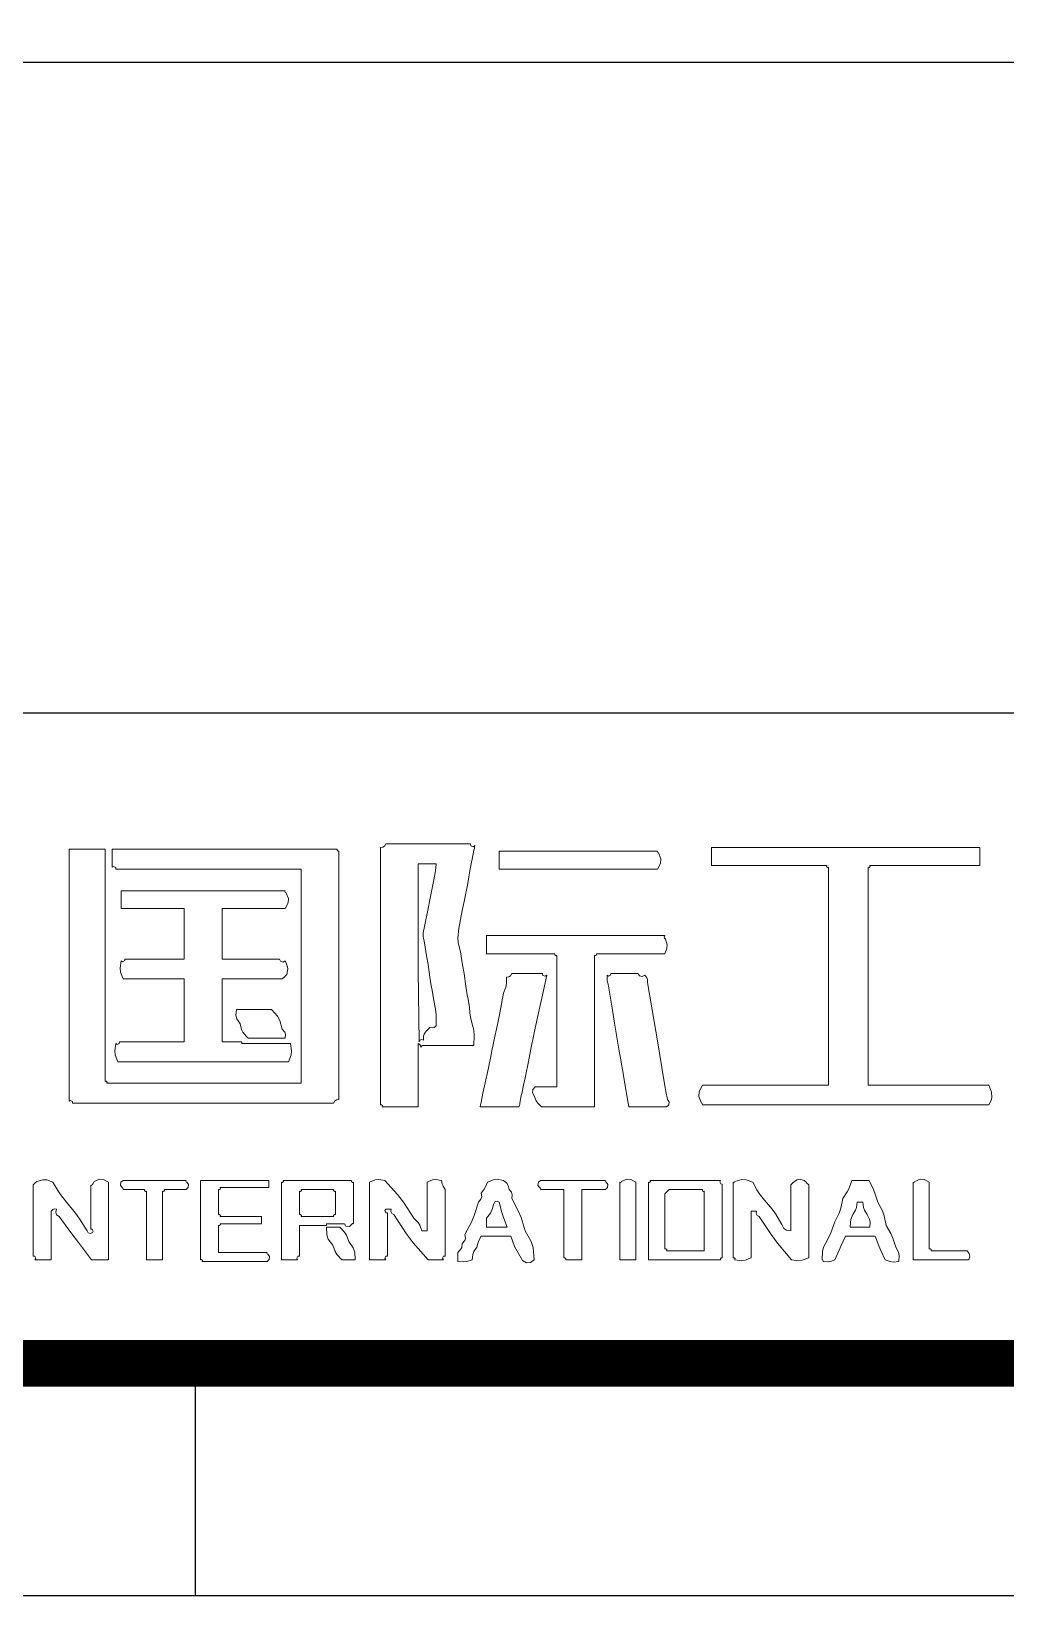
# Model space of a CAD drawing. Header units: millimetres. Extents: x -705761 to 1364679, y -410401 to 446404.
# Drawn here: x 147049 to 149146, y -115183 to -111816 of the extents above; entities that cross this region are included whole.
import ezdxf
from ezdxf.enums import TextEntityAlignment as Align

# ---------------------------------------------------------------- set-up
doc = ezdxf.new("R2010")
doc.units = ezdxf.units.MM
doc.layers.add('TK', color=7, linetype='Continuous')
doc.layers.add('模板-签名-公用', color=3, linetype='Continuous')
doc.layers.add('图框', color=7, linetype='Continuous', lineweight=13)
doc.styles.get("Standard").update_dxf_attribs({"font": 'arial.ttf'})
doc.styles.add('Style-仿宋_GB2312', font='')
doc.styles.add('宋体', font='', dxfattribs={"width": 0.7, "height": 2.5})
doc.styles.add('宋体_1', font='', dxfattribs={"width": 0.7, "height": 2.386364})
doc.styles.get('Style-仿宋_GB2312').set_extended_font_data('仿宋_GB2312')
doc.styles.get('宋体').set_extended_font_data('SimSun')
doc.styles.get('宋体_1').set_extended_font_data('SimSun')

# ---------------------------------------------------------------- blocks, each defined once
blk = doc.blocks.new('BSIET_通用图框_A3_1')
at = {"layer": '图框', "color": 7, "linetype": 'Continuous', "lineweight": 25}
blk.add_line((-104.8, 0), (-104.8, 5), dxfattribs=at)
at = {"layer": '图框', "lineweight": 25}
blk.add_lwpolyline([(-420, 297), (0, 297), (0, 0), (-420, 0)], close=True, dxfattribs=at)
at = {"layer": '图框', "lineweight": 100}
blk.add_lwpolyline([(-395, 292), (-5, 292), (-5, 5), (-395, 5)], close=True, dxfattribs=at)
at = {"layer": 'TK', "style": '宋体_1', "width": 0.7, "flags": 3}
for tag, p in [('LZCO_NGZBS-W50-H30-D10_T7', (-43.865, 279.748)), ('LZCO_NJN-W50-H30-D10_T7', (-42.728, 248.654))]:
    blk.add_attdef(tag, text='', height=3, dxfattribs=at).set_placement(p, align=Align.MIDDLE_CENTER)
at = {"layer": 'TK', "style": '宋体', "width": 0.7, "flags": 3}
for tag, p in [('LZHQ_N会签6_T6_H6', (-407.253, 57.082)), ('LZHQ_N会签5_T6_H6', (-407.253, 49.082)), ('LZHQ_N会签4_T6_H6', (-407.253, 41.082)), ('LZHQ_N会签3_T6_H6', (-407.253, 33.082)), ('LZHQ_N会签2_T6_H6', (-407.253, 25.082)), ('LZHQ_N会签1_T6_H6', (-407.253, 17.082))]:
    blk.add_attdef(tag, text='', height=2.5, dxfattribs=at).set_placement(p, align=Align.MIDDLE)
at = {"layer": '模板-签名-公用', "style": '宋体', "width": 0.7}
blk.add_attdef('LZTQINS', text='', height=2, dxfattribs=at).set_placement((-5, 5), align=Align.MIDDLE)
at = {"layer": '模板-签名-公用', "style": '宋体', "width": 0.7, "flags": 3}
blk.add_attdef('LZFRAME', (-40.909, 2.064), '', height=3, dxfattribs=at)
blk = doc.blocks.new('BSIET_通用图纸_A3(2024)_1')
at = {"color": 7, "linetype": 'Continuous', "lineweight": 0}
for p, q in [((-95.762, 11.11), (-95.817, 11.102)), ((-95.73, 11.132), (-95.762, 11.11)), ((-95.701, 11.179), (-95.73, 11.132)), ((-94.973, 11.179), (-95.701, 11.179)), ((-94.608, 11.179), (-94.973, 11.179)), ((-93.88, 11.179), (-94.608, 11.179)), ((-93.87, 11.139), (-93.88, 11.179)), ((-93.819, 11.118), (-93.87, 11.139)), ((-93.783, 11.141), (-93.819, 11.118)), ((-93.791, 11.102), (-93.783, 11.141)), ((-102.208, 11.063), (-102.518, 11.063)), ((-102.518, 11.063), (-102.518, 8.894)), ((-102.053, 11.063), (-102.208, 11.063)), ((-101.743, 11.063), (-102.053, 11.063)), ((-101.743, 9.064), (-101.743, 11.063)), ((-99.652, 11.063), (-101.589, 11.063)), ((-101.589, 11.063), (-101.589, 10.908)), ((-101.589, 10.908), (-101.589, 10.831)), ((-101.589, 10.831), (-101.589, 10.676)), ((-98.683, 11.063), (-99.652, 11.063)), ((-96.747, 11.063), (-98.683, 11.063)), ((-96.75, 11.041), (-96.747, 11.063)), ((-96.729, 11.021), (-96.75, 11.041)), ((-96.708, 11.025), (-96.729, 11.021)), ((-96.708, 8.886), (-96.708, 11.025)), ((-95.817, 11.102), (-95.817, 8.886)), ((-93.861, 10.753), (-93.841, 10.85)), ((-93.841, 10.85), (-93.803, 11.044)), ((-93.803, 11.044), (-93.795, 11.083)), ((-93.795, 11.083), (-93.791, 11.102)), ((-91.897, 11.025), (-93.261, 11.025)), ((-93.261, 11.025), (-93.261, 10.869)), ((-93.261, 10.869), (-93.261, 10.792)), ((-93.261, 10.792), (-93.261, 10.637)), ((-91.215, 11.025), (-91.897, 11.025)), ((-89.852, 11.025), (-91.215, 11.025)), ((-89.854, 11.007), (-89.852, 11.025)), ((-89.848, 10.994), (-89.854, 11.007)), ((-89.833, 10.986), (-89.848, 10.994)), ((-89.78, 10.856), (-89.833, 10.986)), ((-89.785, 10.76), (-89.78, 10.856)), ((-86.381, 11.102), (-88.69, 11.102)), ((-88.69, 11.102), (-88.69, 10.947)), ((-88.69, 10.947), (-88.69, 10.869)), ((-88.69, 10.869), (-88.69, 10.714)), ((-85.227, 11.102), (-86.381, 11.102)), ((-82.918, 11.102), (-85.227, 11.102)), ((-82.918, 10.947), (-82.918, 11.102)), ((-82.918, 10.869), (-82.918, 10.947)), ((-82.918, 10.714), (-82.918, 10.869)), ((-101.589, 10.676), (-101.559, 10.693)), ((-101.559, 10.693), (-101.514, 10.671)), ((-101.514, 10.671), (-101.511, 10.637)), ((-101.511, 10.637), (-99.915, 10.637)), ((-99.915, 10.637), (-99.117, 10.637)), ((-99.117, 10.637), (-97.521, 10.637)), ((-97.521, 10.637), (-97.521, 8.793)), ((-94.849, 10.753), (-95.004, 10.753)), ((-95.004, 10.753), (-95.004, 9.219)), ((-94.771, 10.753), (-94.849, 10.753)), ((-94.616, 10.753), (-94.771, 10.753)), ((-94.674, 10.366), (-94.644, 10.52)), ((-94.644, 10.52), (-94.632, 10.597)), ((-94.632, 10.597), (-94.616, 10.753)), ((-93.923, 10.42), (-93.915, 10.467)), ((-93.915, 10.467), (-93.9, 10.559)), ((-93.9, 10.559), (-93.861, 10.753)), ((-93.261, 10.637), (-91.897, 10.637)), ((-91.897, 10.637), (-91.215, 10.637)), ((-91.215, 10.637), (-89.852, 10.637)), ((-89.852, 10.637), (-89.785, 10.76)), ((-88.69, 10.714), (-87.698, 10.714)), ((-87.698, 10.714), (-87.202, 10.714)), ((-87.202, 10.714), (-86.211, 10.714)), ((-86.211, 10.714), (-86.214, 10.693)), ((-86.214, 10.693), (-86.194, 10.672)), ((-86.194, 10.672), (-86.172, 10.676)), ((-86.172, 10.676), (-86.172, 8.801)), ((-85.32, 8.801), (-85.32, 10.676)), ((-85.32, 10.676), (-85.298, 10.672)), ((-85.298, 10.672), (-85.277, 10.693)), ((-85.277, 10.693), (-85.281, 10.714)), ((-85.281, 10.714), (-84.336, 10.714)), ((-84.336, 10.714), (-83.863, 10.714)), ((-83.863, 10.714), (-82.918, 10.714)), ((-99.985, 10.172), (-101.395, 10.172)), ((-101.395, 10.172), (-101.395, 10.017)), ((-99.28, 10.172), (-99.985, 10.172)), ((-97.87, 10.172), (-99.28, 10.172)), ((-97.872, 10.155), (-97.87, 10.172)), ((-97.865, 10.142), (-97.872, 10.155)), ((-97.85, 10.134), (-97.865, 10.142)), ((-97.798, 10.004), (-97.85, 10.134)), ((-94.752, 9.978), (-94.674, 10.366)), ((-94.016, 9.94), (-93.938, 10.327)), ((-93.938, 10.327), (-93.923, 10.42)), ((-101.395, 10.017), (-101.395, 9.94)), ((-101.395, 9.94), (-101.395, 9.785)), ((-101.395, 9.785), (-100.853, 9.785)), ((-100.853, 9.785), (-100.581, 9.785)), ((-100.581, 9.785), (-100.039, 9.785)), ((-100.039, 9.785), (-100.039, 9.351)), ((-99.226, 9.351), (-99.226, 9.785)), ((-99.226, 9.785), (-98.683, 9.785)), ((-98.683, 9.785), (-98.412, 9.785)), ((-98.412, 9.785), (-97.87, 9.785)), ((-97.87, 9.785), (-97.804, 9.908)), ((-97.804, 9.908), (-97.798, 10.004)), ((-94.868, 9.398), (-94.791, 9.785)), ((-94.791, 9.785), (-94.752, 9.978)), ((-94.055, 9.746), (-94.016, 9.94)), ((-94.132, 9.359), (-94.055, 9.746)), ((-100.039, 9.351), (-100.039, 9.134)), ((-100.039, 9.134), (-100.039, 8.7)), ((-99.226, 9.134), (-99.226, 9.351)), ((-99.226, 8.7), (-99.226, 9.134)), ((-95.004, 9.219), (-95.004, 8.452)), ((-94.899, 9.262), (-94.868, 9.398)), ((-94.899, 9.185), (-94.899, 9.262)), ((-94.868, 9.049), (-94.899, 9.185)), ((-94.15, 9.157), (-94.132, 9.359)), ((-94.141, 9.051), (-94.15, 9.157)), ((-91.998, 9.204), (-93.532, 9.204)), ((-93.532, 9.204), (-93.532, 9.049)), ((-91.231, 9.204), (-91.998, 9.204)), ((-89.697, 9.204), (-91.231, 9.204)), ((-89.709, 9.174), (-89.697, 9.204)), ((-89.702, 9.147), (-89.709, 9.174)), ((-89.677, 9.126), (-89.702, 9.147)), ((-89.646, 9.006), (-89.677, 9.126)), ((-102.518, 8.894), (-102.518, 7.81)), ((-101.743, 8.065), (-101.743, 9.064)), ((-97.521, 8.793), (-97.521, 7.871)), ((-96.708, 7.817), (-96.708, 8.886)), ((-95.817, 8.886), (-95.817, 7.778)), ((-94.837, 8.863), (-94.868, 9.049)), ((-94.822, 8.77), (-94.837, 8.863)), ((-94.791, 8.584), (-94.822, 8.77)), ((-94.093, 8.855), (-94.141, 9.051)), ((-94.062, 8.669), (-94.093, 8.855)), ((-93.532, 9.049), (-93.532, 8.971)), ((-93.532, 8.971), (-93.532, 8.816)), ((-93.532, 8.816), (-92.943, 8.816)), ((-92.943, 8.816), (-92.649, 8.816)), ((-92.649, 8.816), (-92.06, 8.816)), ((-92.06, 8.816), (-92.063, 8.795)), ((-92.063, 8.795), (-92.043, 8.774)), ((-92.043, 8.774), (-92.021, 8.778)), ((-92.021, 8.778), (-92.021, 7.647)), ((-91.207, 7.476), (-91.207, 8.778)), ((-91.207, 8.778), (-91.186, 8.774)), ((-91.186, 8.774), (-91.165, 8.795)), ((-91.165, 8.795), (-91.169, 8.816)), ((-91.169, 8.816), (-90.58, 8.816)), ((-90.58, 8.816), (-90.286, 8.816)), ((-90.286, 8.816), (-89.697, 8.816)), ((-89.697, 8.816), (-89.651, 8.932)), ((-89.651, 8.932), (-89.646, 9.006)), ((-86.172, 8.801), (-86.172, 7.864)), ((-85.32, 7.864), (-85.32, 8.801)), ((-101.395, 8.662), (-101.417, 8.508)), ((-101.417, 8.508), (-101.408, 8.421)), ((-101.408, 8.421), (-101.356, 8.274)), ((-101.365, 8.644), (-101.395, 8.662)), ((-101.321, 8.666), (-101.365, 8.644)), ((-101.317, 8.7), (-101.321, 8.666)), ((-100.806, 8.7), (-101.317, 8.7)), ((-100.55, 8.7), (-100.806, 8.7)), ((-100.039, 8.7), (-100.55, 8.7)), ((-98.73, 8.7), (-99.226, 8.7)), ((-98.482, 8.7), (-98.73, 8.7)), ((-97.986, 8.7), (-98.482, 8.7)), ((-97.969, 8.654), (-97.986, 8.7)), ((-97.911, 8.635), (-97.969, 8.654)), ((-97.87, 8.662), (-97.911, 8.635)), ((-97.821, 8.555), (-97.87, 8.662)), ((-97.831, 8.371), (-97.812, 8.487)), ((-97.812, 8.487), (-97.821, 8.555)), ((-95.004, 8.452), (-94.984, 6.919)), ((-94.775, 8.476), (-94.791, 8.584)), ((-94.767, 8.422), (-94.775, 8.476)), ((-94.752, 8.313), (-94.767, 8.422)), ((-94.047, 8.576), (-94.062, 8.669)), ((-94.016, 8.39), (-94.047, 8.576)), ((-101.356, 8.274), (-100.829, 8.274)), ((-100.829, 8.274), (-100.566, 8.274)), ((-100.566, 8.274), (-100.039, 8.274)), ((-100.039, 8.274), (-100.039, 7.732)), ((-99.226, 7.732), (-99.226, 8.274)), ((-99.226, 8.274), (-98.707, 8.274)), ((-98.707, 8.274), (-98.447, 8.274)), ((-98.447, 8.274), (-97.928, 8.274)), ((-97.928, 8.274), (-97.889, 8.313)), ((-97.889, 8.313), (-97.87, 8.332)), ((-97.87, 8.332), (-97.831, 8.371)), ((-94.721, 8.127), (-94.752, 8.313)), ((-94.705, 8.034), (-94.721, 8.127)), ((-94, 8.282), (-94.016, 8.39)), ((-93.992, 8.228), (-94, 8.282)), ((-93.977, 8.119), (-93.992, 8.228)), ((-93.946, 7.934), (-93.977, 8.119)), ((-93.118, 8.098), (-93.164, 7.964)), ((-93.106, 8.171), (-93.118, 8.098)), ((-93.05, 8.321), (-93.106, 8.313)), ((-93.106, 8.313), (-93.106, 8.171)), ((-93.018, 8.343), (-93.05, 8.321)), ((-92.989, 8.39), (-93.018, 8.343)), ((-92.726, 8.39), (-92.989, 8.39)), ((-92.594, 8.39), (-92.726, 8.39)), ((-92.331, 8.39), (-92.594, 8.39)), ((-92.344, 7.856), (-92.234, 8.352)), ((-92.321, 8.35), (-92.331, 8.39)), ((-92.269, 8.329), (-92.321, 8.35)), ((-92.234, 8.352), (-92.269, 8.329)), ((-90.936, 8.352), (-90.938, 8.274)), ((-90.938, 8.274), (-90.934, 8.234)), ((-90.906, 8.334), (-90.936, 8.352)), ((-90.934, 8.234), (-90.917, 8.158)), ((-90.917, 8.158), (-90.824, 7.6)), ((-90.863, 8.356), (-90.906, 8.334)), ((-90.859, 8.39), (-90.863, 8.356)), ((-90.627, 8.39), (-90.859, 8.39)), ((-90.51, 8.39), (-90.627, 8.39)), ((-90.278, 8.39), (-90.51, 8.39)), ((-90.237, 8.341), (-90.278, 8.39)), ((-90.182, 8.327), (-90.237, 8.341)), ((-90.123, 8.352), (-90.182, 8.327)), ((-90.083, 8.299), (-90.123, 8.352)), ((-90.069, 8.263), (-90.083, 8.299)), ((-90.065, 8.197), (-90.069, 8.263)), ((-89.925, 7.36), (-90.065, 8.197)), ((-102.518, 7.81), (-102.518, 5.64)), ((-101.743, 6.067), (-101.743, 8.065)), ((-97.521, 7.871), (-97.521, 6.028)), ((-96.708, 5.679), (-96.708, 7.817)), ((-95.817, 7.778), (-95.817, 5.563)), ((-94.674, 7.848), (-94.705, 8.034)), ((-94.63, 7.619), (-94.674, 7.848)), ((-93.931, 7.84), (-93.946, 7.934)), ((-93.9, 7.655), (-93.931, 7.84)), ((-93.164, 7.964), (-93.225, 7.655)), ((-92.398, 7.608), (-92.344, 7.856)), ((-86.172, 7.864), (-86.172, 5.989)), ((-85.32, 5.989), (-85.32, 7.864)), ((-100.039, 7.732), (-100.039, 7.461)), ((-100.039, 7.461), (-100.039, 6.919)), ((-99.226, 7.461), (-99.226, 7.732)), ((-99.226, 6.919), (-99.226, 7.461)), ((-98.916, 7.616), (-98.925, 7.489)), ((-98.925, 7.489), (-98.906, 7.414)), ((-98.614, 7.616), (-98.916, 7.616)), ((-98.906, 7.414), (-98.838, 7.306)), ((-98.462, 7.616), (-98.614, 7.616)), ((-98.16, 7.616), (-98.462, 7.616)), ((-98.032, 7.47), (-98.16, 7.616)), ((-97.98, 7.376), (-98.032, 7.47)), ((-94.618, 7.501), (-94.63, 7.619)), ((-94.616, 7.267), (-94.618, 7.501)), ((-93.894, 7.545), (-93.9, 7.655)), ((-93.886, 7.49), (-93.894, 7.545)), ((-93.861, 7.383), (-93.886, 7.49)), ((-93.256, 7.499), (-93.319, 7.19)), ((-93.225, 7.655), (-93.256, 7.499)), ((-92.505, 7.112), (-92.398, 7.608)), ((-92.021, 7.647), (-92.021, 7.081)), ((-91.207, 6.825), (-91.207, 7.476)), ((-90.824, 7.6), (-90.777, 7.322)), ((-98.838, 7.306), (-98.81, 7.188)), ((-98.81, 7.188), (-98.78, 7.129)), ((-98.78, 7.129), (-98.702, 7.035)), ((-97.928, 7.19), (-97.98, 7.376)), ((-97.875, 7.129), (-97.928, 7.19)), ((-97.859, 7.076), (-97.875, 7.129)), ((-97.87, 6.996), (-97.859, 7.076)), ((-94.89, 7.038), (-94.876, 7.085)), ((-94.876, 7.085), (-94.829, 7.151)), ((-94.829, 7.151), (-94.798, 7.182)), ((-94.798, 7.182), (-94.783, 7.198)), ((-94.783, 7.198), (-94.752, 7.228)), ((-94.752, 7.228), (-94.696, 7.219)), ((-94.696, 7.219), (-94.659, 7.23)), ((-94.659, 7.23), (-94.616, 7.267)), ((-93.809, 7.172), (-93.861, 7.383)), ((-93.797, 7.059), (-93.809, 7.172)), ((-93.342, 7.097), (-93.357, 7.035)), ((-93.334, 7.128), (-93.342, 7.097)), ((-93.319, 7.19), (-93.334, 7.128)), ((-92.583, 6.725), (-92.505, 7.112)), ((-92.021, 7.081), (-92.021, 5.95)), ((-90.777, 7.322), (-90.685, 6.764)), ((-89.856, 6.942), (-89.925, 7.36)), ((-101.511, 6.88), (-101.533, 6.726)), ((-101.481, 6.862), (-101.511, 6.88)), ((-101.437, 6.884), (-101.481, 6.862)), ((-101.434, 6.919), (-101.437, 6.884)), ((-100.876, 6.919), (-101.434, 6.919)), ((-100.597, 6.919), (-100.876, 6.919)), ((-100.039, 6.919), (-100.597, 6.919)), ((-99.055, 6.919), (-99.226, 6.919)), ((-98.97, 6.919), (-99.055, 6.919)), ((-98.799, 6.919), (-98.97, 6.919)), ((-98.799, 6.903), (-98.799, 6.919)), ((-98.799, 6.895), (-98.799, 6.903)), ((-98.799, 6.88), (-98.799, 6.895)), ((-98.381, 6.88), (-98.799, 6.88)), ((-98.702, 7.035), (-98.687, 7.019)), ((-98.687, 7.019), (-98.68, 7.011)), ((-98.68, 7.011), (-98.664, 6.996)), ((-98.664, 6.996), (-98.346, 6.996)), ((-98.172, 6.88), (-98.381, 6.88)), ((-98.346, 6.996), (-98.187, 6.996)), ((-98.187, 6.996), (-97.87, 6.996)), ((-97.754, 6.88), (-98.172, 6.88)), ((-97.731, 6.726), (-97.754, 6.88)), ((-95.004, 6.337), (-95.004, 6.88)), ((-95.004, 6.88), (-94.969, 6.862)), ((-94.984, 6.919), (-94.967, 6.956)), ((-94.969, 6.862), (-94.952, 6.84)), ((-94.967, 6.956), (-94.926, 6.973)), ((-94.952, 6.84), (-94.946, 6.802)), ((-94.946, 6.802), (-94.93, 6.811)), ((-94.93, 6.811), (-94.924, 6.824)), ((-94.926, 6.973), (-94.887, 6.957)), ((-94.924, 6.824), (-94.926, 6.841)), ((-94.926, 6.841), (-94.477, 6.841)), ((-94.887, 6.957), (-94.89, 7.038)), ((-94.477, 6.841), (-94.252, 6.841)), ((-94.252, 6.841), (-93.803, 6.841)), ((-93.803, 6.841), (-93.797, 7.059)), ((-93.357, 7.035), (-93.419, 6.725)), ((-91.207, 5.524), (-91.207, 6.825)), ((-90.685, 6.764), (-90.669, 6.686)), ((-89.716, 6.105), (-89.856, 6.942)), ((-101.533, 6.726), (-101.525, 6.639)), ((-101.525, 6.639), (-101.472, 6.492)), ((-101.472, 6.492), (-100, 6.492)), ((-100, 6.492), (-99.264, 6.492)), ((-99.264, 6.492), (-97.792, 6.492)), ((-97.792, 6.492), (-97.74, 6.639)), ((-97.74, 6.639), (-97.731, 6.726)), ((-93.45, 6.57), (-93.512, 6.26)), ((-93.419, 6.725), (-93.45, 6.57)), ((-92.699, 6.144), (-92.621, 6.531)), ((-92.621, 6.531), (-92.583, 6.725)), ((-90.669, 6.686), (-90.661, 6.647)), ((-90.661, 6.647), (-90.646, 6.57)), ((-90.646, 6.57), (-90.584, 6.198)), ((-101.722, 6.07), (-101.743, 6.067)), ((-101.701, 6.049), (-101.722, 6.07)), ((-95.004, 6.067), (-95.004, 6.337)), ((-95.004, 5.524), (-95.004, 6.067)), ((-93.551, 6.105), (-93.59, 5.911)), ((-93.535, 6.167), (-93.551, 6.105)), ((-93.528, 6.198), (-93.535, 6.167)), ((-93.512, 6.26), (-93.528, 6.198)), ((-92.722, 6.051), (-92.714, 6.082)), ((-92.714, 6.082), (-92.699, 6.144)), ((-90.584, 6.198), (-90.553, 6.012)), ((-89.686, 5.934), (-89.716, 6.105)), ((-101.705, 6.028), (-101.701, 6.049)), ((-100.031, 6.028), (-101.705, 6.028)), ((-99.195, 6.028), (-100.031, 6.028)), ((-97.521, 6.028), (-99.195, 6.028)), ((-93.609, 5.814), (-93.648, 5.621)), ((-93.59, 5.911), (-93.609, 5.814)), ((-92.815, 5.601), (-92.784, 5.756)), ((-92.784, 5.756), (-92.768, 5.834)), ((-92.768, 5.834), (-92.737, 5.989)), ((-92.737, 5.989), (-92.722, 6.051)), ((-92.536, 5.891), (-92.543, 5.825)), ((-92.543, 5.825), (-92.505, 5.756)), ((-92.486, 5.95), (-92.536, 5.891)), ((-92.505, 5.756), (-92.466, 5.652)), ((-92.3, 5.95), (-92.486, 5.95)), ((-92.207, 5.95), (-92.3, 5.95)), ((-92.021, 5.95), (-92.207, 5.95)), ((-90.553, 6.012), (-90.491, 5.64)), ((-89.671, 5.849), (-89.686, 5.934)), ((-89.639, 5.679), (-89.671, 5.849)), ((-88.955, 5.851), (-88.96, 5.746)), ((-88.96, 5.746), (-88.903, 5.601)), ((-88.883, 5.989), (-88.955, 5.851)), ((-87.799, 5.989), (-88.883, 5.989)), ((-87.257, 5.989), (-87.799, 5.989)), ((-86.172, 5.989), (-87.257, 5.989)), ((-84.282, 5.989), (-85.32, 5.989)), ((-83.763, 5.989), (-84.282, 5.989)), ((-82.724, 5.989), (-83.763, 5.989)), ((-82.699, 5.928), (-82.724, 5.989)), ((-82.687, 5.897), (-82.699, 5.928)), ((-82.666, 5.834), (-82.687, 5.897)), ((-82.669, 5.659), (-82.654, 5.723)), ((-82.654, 5.723), (-82.666, 5.834)), ((-102.518, 5.64), (-102.488, 5.658)), ((-102.488, 5.658), (-102.444, 5.636)), ((-102.444, 5.636), (-102.441, 5.601)), ((-102.441, 5.601), (-100.194, 5.601)), ((-100.194, 5.601), (-99.071, 5.601)), ((-99.071, 5.601), (-96.824, 5.601)), ((-96.824, 5.601), (-96.795, 5.649)), ((-96.795, 5.649), (-96.763, 5.67)), ((-96.763, 5.67), (-96.708, 5.679)), ((-95.817, 5.563), (-95.795, 5.567)), ((-95.795, 5.567), (-95.774, 5.546)), ((-95.774, 5.546), (-95.778, 5.524)), ((-95.778, 5.524), (-95.468, 5.524)), ((-95.468, 5.524), (-95.313, 5.524)), ((-95.313, 5.524), (-95.004, 5.524)), ((-93.659, 5.563), (-93.667, 5.524)), ((-93.667, 5.524), (-93.334, 5.524)), ((-93.656, 5.582), (-93.659, 5.563)), ((-93.648, 5.621), (-93.656, 5.582)), ((-93.334, 5.524), (-93.167, 5.524)), ((-93.167, 5.524), (-92.834, 5.524)), ((-92.834, 5.524), (-92.821, 5.553)), ((-92.821, 5.553), (-92.817, 5.57)), ((-92.817, 5.57), (-92.815, 5.601)), ((-92.466, 5.652), (-92.431, 5.601)), ((-92.431, 5.601), (-92.35, 5.524)), ((-92.35, 5.524), (-91.893, 5.524)), ((-91.893, 5.524), (-91.665, 5.524)), ((-91.665, 5.524), (-91.207, 5.524)), ((-90.491, 5.64), (-90.483, 5.594)), ((-90.483, 5.594), (-90.479, 5.571)), ((-90.479, 5.571), (-90.471, 5.524)), ((-90.471, 5.524), (-90.146, 5.524)), ((-90.146, 5.524), (-89.983, 5.524)), ((-89.983, 5.524), (-89.658, 5.524)), ((-89.658, 5.524), (-89.61, 5.564)), ((-89.602, 5.628), (-89.639, 5.679)), ((-89.61, 5.564), (-89.602, 5.628)), ((-88.903, 5.601), (-88.888, 5.593)), ((-88.888, 5.593), (-88.881, 5.58)), ((-88.881, 5.58), (-88.883, 5.563)), ((-88.883, 5.563), (-86.42, 5.563)), ((-86.42, 5.563), (-85.188, 5.563)), ((-85.188, 5.563), (-82.724, 5.563)), ((-82.724, 5.563), (-82.669, 5.659)), ((-103.262, 3.87), (-103.293, 3.839)), ((-103.293, 3.839), (-103.293, 3.227)), ((-103.246, 3.886), (-103.262, 3.87)), ((-103.215, 3.916), (-103.246, 3.886)), ((-103.08, 3.952), (-103.215, 3.916)), ((-102.997, 3.947), (-103.08, 3.952)), ((-102.866, 3.897), (-102.997, 3.947)), ((-102.758, 3.722), (-102.866, 3.897)), ((-102.7, 3.636), (-102.758, 3.722)), ((-102.014, 3.85), (-102.053, 3.82)), ((-102.053, 3.82), (-102.053, 3.448)), ((-101.997, 3.872), (-102.014, 3.85)), ((-101.976, 3.916), (-101.997, 3.872)), ((-101.861, 3.964), (-101.976, 3.916)), ((-101.774, 3.958), (-101.861, 3.964)), ((-101.666, 3.897), (-101.774, 3.958)), ((-101.666, 3.231), (-101.666, 3.897)), ((-101.404, 3.896), (-101.412, 3.832)), ((-101.412, 3.832), (-101.375, 3.781)), ((-101.356, 3.936), (-101.404, 3.896)), ((-101.375, 3.781), (-101.36, 3.773)), ((-101.36, 3.773), (-101.353, 3.759)), ((-100.814, 3.936), (-101.356, 3.936)), ((-101.353, 3.759), (-101.356, 3.742)), ((-101.356, 3.742), (-101.17, 3.742)), ((-101.17, 3.742), (-101.077, 3.742)), ((-101.077, 3.742), (-100.891, 3.742)), ((-100.891, 3.742), (-100.895, 3.721)), ((-100.895, 3.721), (-100.874, 3.7)), ((-100.874, 3.7), (-100.853, 3.704)), ((-100.853, 3.704), (-100.853, 3.115)), ((-100.543, 3.936), (-100.814, 3.936)), ((-100, 3.936), (-100.543, 3.936)), ((-100.504, 3.115), (-100.504, 3.704)), ((-100.504, 3.704), (-100.482, 3.7)), ((-100.482, 3.7), (-100.462, 3.721)), ((-100.462, 3.721), (-100.465, 3.742)), ((-100.465, 3.742), (-100.279, 3.742)), ((-100.279, 3.742), (-100.186, 3.742)), ((-100.186, 3.742), (-100, 3.742)), ((-100.003, 3.919), (-100, 3.936)), ((-99.996, 3.905), (-100.003, 3.919)), ((-100, 3.742), (-99.953, 3.782)), ((-99.981, 3.897), (-99.996, 3.905)), ((-99.945, 3.846), (-99.981, 3.897)), ((-99.953, 3.782), (-99.945, 3.846)), ((-99.102, 3.936), (-99.69, 3.936)), ((-99.69, 3.936), (-99.69, 3.254)), ((-99.303, 3.525), (-99.303, 3.742)), ((-99.303, 3.742), (-99.282, 3.738)), ((-99.282, 3.738), (-99.26, 3.759)), ((-99.26, 3.759), (-99.264, 3.781)), ((-99.264, 3.781), (-98.846, 3.781)), ((-98.807, 3.936), (-99.102, 3.936)), ((-98.846, 3.781), (-98.637, 3.781)), ((-98.219, 3.936), (-98.807, 3.936)), ((-98.637, 3.781), (-98.219, 3.781)), ((-98.219, 3.874), (-98.219, 3.936)), ((-98.219, 3.843), (-98.219, 3.874)), ((-98.219, 3.781), (-98.219, 3.843)), ((-97.926, 3.893), (-97.947, 3.897)), ((-97.947, 3.897), (-97.947, 3.231)), ((-97.905, 3.915), (-97.926, 3.893)), ((-97.32, 3.936), (-97.908, 3.936)), ((-97.908, 3.936), (-97.905, 3.915)), ((-97.538, 3.7), (-97.56, 3.704)), ((-97.56, 3.704), (-97.56, 3.502)), ((-97.517, 3.721), (-97.538, 3.7)), ((-97.243, 3.742), (-97.521, 3.742)), ((-97.521, 3.742), (-97.517, 3.721)), ((-97.025, 3.936), (-97.32, 3.936)), ((-97.103, 3.742), (-97.243, 3.742)), ((-96.824, 3.742), (-97.103, 3.742)), ((-96.437, 3.936), (-97.025, 3.936)), ((-96.828, 3.721), (-96.824, 3.742)), ((-96.807, 3.7), (-96.828, 3.721)), ((-96.785, 3.704), (-96.807, 3.7)), ((-96.785, 3.502), (-96.785, 3.704)), ((-96.44, 3.915), (-96.437, 3.936)), ((-96.42, 3.893), (-96.44, 3.915)), ((-96.398, 3.897), (-96.42, 3.893)), ((-96.398, 3.541), (-96.398, 3.897)), ((-95.927, 3.949), (-96.049, 3.897)), ((-96.049, 3.897), (-96.049, 3.231)), ((-95.851, 3.958), (-95.927, 3.949)), ((-95.72, 3.936), (-95.851, 3.958)), ((-95.448, 3.631), (-95.72, 3.936)), ((-94.695, 3.947), (-94.81, 3.897)), ((-94.81, 3.897), (-94.81, 3.479)), ((-94.623, 3.956), (-94.695, 3.947)), ((-94.5, 3.936), (-94.623, 3.956)), ((-94.484, 3.854), (-94.5, 3.936)), ((-94.467, 3.813), (-94.484, 3.854)), ((-94.422, 3.742), (-94.467, 3.813)), ((-94.422, 3.169), (-94.422, 3.742)), ((-93.584, 3.751), (-93.648, 3.665)), ((-93.556, 3.799), (-93.584, 3.751)), ((-93.512, 3.897), (-93.556, 3.799)), ((-93.383, 3.952), (-93.512, 3.897)), ((-93.302, 3.961), (-93.383, 3.952)), ((-93.164, 3.936), (-93.302, 3.961)), ((-93.096, 3.876), (-93.164, 3.936)), ((-93.069, 3.83), (-93.096, 3.876)), ((-93.047, 3.742), (-93.069, 3.83)), ((-92.994, 3.681), (-93.047, 3.742)), ((-92.417, 3.896), (-92.425, 3.832)), ((-92.425, 3.832), (-92.389, 3.781)), ((-92.37, 3.936), (-92.417, 3.896)), ((-92.389, 3.781), (-92.374, 3.773)), ((-92.374, 3.773), (-92.367, 3.759)), ((-91.812, 3.936), (-92.37, 3.936)), ((-92.367, 3.759), (-92.37, 3.742)), ((-92.37, 3.742), (-92.168, 3.742)), ((-92.168, 3.742), (-92.067, 3.742)), ((-92.067, 3.742), (-91.866, 3.742)), ((-91.866, 3.742), (-91.866, 3.153)), ((-91.533, 3.936), (-91.812, 3.936)), ((-90.975, 3.936), (-91.533, 3.936)), ((-91.479, 3.138), (-91.479, 3.742)), ((-91.479, 3.742), (-91.277, 3.742)), ((-91.277, 3.742), (-91.176, 3.742)), ((-91.176, 3.742), (-90.975, 3.742)), ((-90.977, 3.919), (-90.975, 3.936)), ((-90.971, 3.905), (-90.977, 3.919)), ((-90.975, 3.742), (-90.927, 3.782)), ((-90.956, 3.897), (-90.971, 3.905)), ((-90.919, 3.846), (-90.956, 3.897)), ((-90.927, 3.782), (-90.919, 3.846)), ((-90.648, 3.895), (-90.665, 3.897)), ((-90.665, 3.897), (-90.665, 3.231)), ((-90.635, 3.901), (-90.648, 3.895)), ((-90.627, 3.916), (-90.635, 3.901)), ((-90.512, 3.964), (-90.627, 3.916)), ((-90.425, 3.958), (-90.512, 3.964)), ((-90.316, 3.897), (-90.425, 3.958)), ((-90.316, 3.231), (-90.316, 3.897)), ((-90.024, 3.893), (-90.046, 3.897)), ((-90.046, 3.897), (-90.046, 3.231)), ((-90.003, 3.915), (-90.024, 3.893)), ((-89.403, 3.936), (-90.007, 3.936)), ((-90.007, 3.936), (-90.003, 3.915)), ((-89.639, 3.704), (-89.658, 3.684)), ((-89.6, 3.742), (-89.639, 3.704)), ((-89.313, 3.742), (-89.6, 3.742)), ((-89.1, 3.936), (-89.403, 3.936)), ((-89.17, 3.742), (-89.313, 3.742)), ((-88.883, 3.742), (-89.17, 3.742)), ((-88.496, 3.936), (-89.1, 3.936)), ((-88.887, 3.721), (-88.883, 3.742)), ((-88.866, 3.7), (-88.887, 3.721)), ((-88.845, 3.704), (-88.866, 3.7)), ((-88.845, 3.192), (-88.845, 3.704)), ((-88.514, 3.906), (-88.496, 3.936)), ((-88.492, 3.862), (-88.514, 3.906)), ((-88.457, 3.858), (-88.492, 3.862)), ((-88.457, 3.223), (-88.457, 3.858)), ((-88.208, 3.895), (-88.225, 3.897)), ((-88.225, 3.897), (-88.225, 3.246)), ((-88.195, 3.901), (-88.208, 3.895)), ((-88.186, 3.916), (-88.195, 3.901)), ((-88.036, 3.956), (-88.186, 3.916)), ((-87.944, 3.951), (-88.036, 3.956)), ((-87.799, 3.897), (-87.944, 3.951)), ((-87.715, 3.732), (-87.799, 3.897)), ((-87.664, 3.653), (-87.715, 3.732)), ((-86.962, 3.862), (-86.985, 3.839)), ((-86.985, 3.839), (-86.985, 3.444)), ((-86.951, 3.874), (-86.962, 3.862)), ((-86.927, 3.897), (-86.951, 3.874)), ((-86.849, 3.95), (-86.927, 3.897)), ((-86.786, 3.961), (-86.849, 3.95)), ((-86.695, 3.936), (-86.786, 3.961)), ((-86.656, 3.897), (-86.695, 3.936)), ((-86.637, 3.878), (-86.656, 3.897)), ((-86.598, 3.839), (-86.637, 3.878)), ((-86.598, 3.212), (-86.598, 3.839)), ((-85.727, 3.773), (-85.767, 3.693)), ((-85.669, 3.936), (-85.727, 3.773)), ((-85.521, 3.936), (-85.669, 3.936)), ((-85.448, 3.936), (-85.521, 3.936)), ((-85.3, 3.936), (-85.448, 3.936)), ((-85.212, 3.755), (-85.3, 3.936)), ((-85.173, 3.661), (-85.212, 3.755)), ((-84.334, 3.895), (-84.351, 3.897)), ((-84.351, 3.897), (-84.351, 3.231)), ((-84.321, 3.901), (-84.334, 3.895)), ((-84.313, 3.916), (-84.321, 3.901)), ((-84.198, 3.964), (-84.313, 3.916)), ((-84.111, 3.958), (-84.198, 3.964)), ((-84.003, 3.897), (-84.111, 3.958)), ((-84.003, 3.324), (-84.003, 3.897)), ((-102.576, 3.471), (-102.7, 3.636)), ((-102.383, 3.234), (-102.576, 3.471)), ((-102.053, 3.448), (-102.053, 3.262)), ((-99.303, 3.417), (-99.303, 3.525)), ((-99.303, 3.2), (-99.303, 3.417)), ((-97.56, 3.502), (-97.56, 3.401)), ((-97.56, 3.401), (-97.56, 3.2)), ((-96.785, 3.401), (-96.785, 3.502)), ((-96.785, 3.2), (-96.785, 3.401)), ((-96.398, 3.362), (-96.398, 3.541)), ((-95.322, 3.466), (-95.448, 3.631)), ((-95.1, 3.122), (-95.322, 3.466)), ((-94.81, 3.479), (-94.81, 3.27)), ((-93.706, 3.471), (-93.797, 3.183)), ((-93.653, 3.532), (-93.706, 3.471)), ((-93.637, 3.585), (-93.653, 3.532)), ((-93.648, 3.665), (-93.637, 3.585)), ((-93.377, 3.432), (-93.417, 3.3)), ((-93.353, 3.475), (-93.377, 3.432)), ((-93.305, 3.491), (-93.353, 3.475)), ((-93.261, 3.471), (-93.305, 3.491)), ((-93.204, 3.25), (-93.261, 3.471)), ((-92.978, 3.629), (-92.994, 3.681)), ((-92.989, 3.549), (-92.978, 3.629)), ((-92.849, 3.281), (-92.989, 3.549)), ((-89.658, 3.684), (-89.697, 3.646)), ((-89.697, 3.646), (-89.697, 3.173)), ((-87.547, 3.51), (-87.664, 3.653)), ((-87.381, 3.315), (-87.547, 3.51)), ((-86.985, 3.444), (-86.985, 3.246)), ((-85.862, 3.549), (-85.904, 3.34)), ((-85.767, 3.693), (-85.862, 3.549)), ((-85.552, 3.471), (-85.569, 3.357)), ((-85.506, 3.471), (-85.552, 3.471)), ((-85.482, 3.471), (-85.506, 3.471)), ((-85.436, 3.471), (-85.482, 3.471)), ((-85.419, 3.357), (-85.436, 3.471)), ((-85.107, 3.471), (-85.173, 3.661)), ((-85.01, 3.281), (-85.107, 3.471)), ((-103.293, 3.227), (-103.293, 2.921)), ((-102.905, 3.277), (-102.87, 3.311)), ((-102.905, 2.859), (-102.905, 3.277)), ((-102.87, 3.311), (-102.838, 3.322)), ((-102.838, 3.322), (-102.789, 3.316)), ((-102.789, 3.316), (-102.805, 3.252)), ((-102.805, 3.252), (-102.786, 3.199)), ((-102.786, 3.199), (-102.731, 3.161)), ((-102.731, 3.161), (-102.455, 2.788)), ((-102.294, 3.11), (-102.383, 3.234)), ((-102.131, 2.851), (-102.294, 3.11)), ((-102.053, 3.262), (-102.053, 2.89)), ((-101.666, 2.898), (-101.666, 3.231)), ((-100.853, 3.115), (-100.853, 2.82)), ((-100.504, 2.82), (-100.504, 3.115)), ((-99.69, 3.254), (-99.69, 2.913)), ((-99.282, 3.204), (-99.303, 3.2)), ((-99.26, 3.183), (-99.282, 3.204)), ((-99.264, 3.161), (-99.26, 3.183)), ((-98.908, 3.161), (-99.264, 3.161)), ((-98.73, 3.161), (-98.908, 3.161)), ((-98.374, 3.161), (-98.73, 3.161)), ((-98.374, 3.099), (-98.374, 3.161)), ((-98.374, 3.068), (-98.374, 3.099)), ((-98.374, 3.006), (-98.374, 3.068)), ((-97.947, 3.231), (-97.947, 2.898)), ((-97.56, 3.2), (-97.538, 3.204)), ((-97.538, 3.204), (-97.517, 3.183)), ((-97.517, 3.183), (-97.521, 3.161)), ((-97.521, 3.161), (-97.243, 3.161)), ((-97.243, 3.161), (-97.103, 3.161)), ((-97.103, 3.161), (-96.824, 3.161)), ((-96.828, 3.183), (-96.807, 3.204)), ((-96.824, 3.161), (-96.828, 3.183)), ((-96.807, 3.204), (-96.785, 3.2)), ((-96.398, 3.006), (-96.398, 3.362)), ((-96.049, 3.231), (-96.049, 2.898)), ((-95.719, 3.287), (-95.701, 3.316)), ((-95.697, 3.242), (-95.719, 3.287)), ((-95.701, 3.316), (-95.654, 3.316)), ((-95.662, 3.239), (-95.697, 3.242)), ((-95.662, 2.867), (-95.662, 3.239)), ((-95.654, 3.316), (-95.631, 3.316)), ((-95.631, 3.316), (-95.585, 3.316)), ((-95.585, 3.316), (-95.593, 3.265)), ((-95.593, 3.265), (-95.573, 3.223)), ((-95.573, 3.223), (-95.526, 3.2)), ((-95.526, 3.2), (-95.262, 2.792)), ((-95.007, 3.034), (-95.1, 3.122)), ((-94.968, 2.973), (-95.007, 3.034)), ((-94.81, 3.27), (-94.81, 2.851)), ((-94.422, 2.882), (-94.422, 3.169)), ((-93.856, 3.041), (-93.997, 2.774)), ((-93.797, 3.183), (-93.856, 3.041)), ((-93.45, 3.234), (-93.532, 3.122)), ((-93.532, 3.122), (-93.532, 3.045)), ((-93.532, 3.045), (-93.532, 3.006)), ((-93.417, 3.3), (-93.45, 3.234)), ((-93.169, 3.141), (-93.204, 3.25)), ((-93.086, 2.929), (-93.169, 3.141)), ((-92.79, 3.139), (-92.849, 3.281)), ((-92.699, 2.851), (-92.79, 3.139)), ((-91.866, 3.153), (-91.866, 2.859)), ((-91.479, 2.836), (-91.479, 3.138)), ((-90.665, 3.231), (-90.665, 2.898)), ((-90.316, 2.898), (-90.316, 3.231)), ((-90.046, 3.231), (-90.046, 2.898)), ((-89.697, 3.173), (-89.697, 2.937)), ((-88.845, 2.937), (-88.845, 3.192)), ((-88.457, 2.906), (-88.457, 3.223)), ((-88.225, 3.246), (-88.225, 2.921)), ((-87.837, 2.874), (-87.837, 3.277)), ((-87.837, 3.277), (-87.791, 3.277)), ((-87.791, 3.277), (-87.768, 3.277)), ((-87.768, 3.277), (-87.721, 3.277)), ((-87.721, 3.277), (-87.73, 3.226)), ((-87.73, 3.226), (-87.709, 3.185)), ((-87.709, 3.185), (-87.663, 3.161)), ((-87.663, 3.161), (-87.407, 2.773)), ((-87.307, 3.209), (-87.381, 3.315)), ((-87.179, 2.987), (-87.307, 3.209)), ((-86.985, 3.246), (-86.985, 2.851)), ((-86.598, 2.898), (-86.598, 3.212)), ((-86.036, 3.045), (-86.091, 2.887)), ((-85.94, 3.235), (-86.036, 3.045)), ((-85.904, 3.34), (-85.94, 3.235)), ((-85.7, 3.04), (-85.707, 2.929)), ((-85.688, 3.096), (-85.7, 3.04)), ((-85.649, 3.2), (-85.688, 3.096)), ((-85.59, 3.299), (-85.649, 3.2)), ((-85.569, 3.357), (-85.59, 3.299)), ((-85.398, 3.299), (-85.419, 3.357)), ((-85.339, 3.2), (-85.398, 3.299)), ((-85.289, 3.101), (-85.339, 3.2)), ((-85.276, 3.04), (-85.289, 3.101)), ((-85.281, 2.929), (-85.276, 3.04)), ((-84.974, 3.177), (-85.01, 3.281)), ((-84.933, 2.968), (-84.974, 3.177)), ((-84.351, 3.231), (-84.351, 2.898)), ((-84.003, 3.037), (-84.003, 3.324)), ((-84.003, 2.464), (-84.003, 3.037)), ((-103.293, 2.921), (-103.293, 2.309)), ((-102.905, 2.65), (-102.905, 2.859)), ((-102.455, 2.788), (-102.315, 2.601)), ((-102.107, 2.808), (-102.131, 2.851)), ((-102.059, 2.792), (-102.107, 2.808)), ((-102.014, 2.813), (-102.059, 2.792)), ((-102.053, 2.89), (-102.019, 2.886)), ((-102.019, 2.886), (-101.997, 2.842)), ((-101.997, 2.842), (-102.014, 2.813)), ((-101.666, 2.231), (-101.666, 2.898)), ((-100.853, 2.82), (-100.853, 2.231)), ((-100.504, 2.231), (-100.504, 2.82)), ((-99.69, 2.913), (-99.69, 2.231)), ((-99.303, 2.735), (-99.303, 2.968)), ((-99.303, 2.968), (-99.282, 2.964)), ((-99.303, 2.619), (-99.303, 2.735)), ((-99.282, 2.964), (-99.26, 2.985)), ((-99.26, 2.985), (-99.264, 3.006)), ((-99.264, 3.006), (-98.908, 3.006)), ((-98.908, 3.006), (-98.73, 3.006)), ((-98.73, 3.006), (-98.374, 3.006)), ((-97.947, 2.898), (-97.947, 2.231)), ((-97.56, 2.704), (-97.56, 2.968)), ((-97.56, 2.968), (-97.328, 2.968)), ((-97.56, 2.573), (-97.56, 2.704)), ((-97.328, 2.968), (-97.211, 2.968)), ((-97.211, 2.968), (-96.979, 2.968)), ((-96.979, 2.991), (-96.979, 3.006)), ((-96.979, 3.006), (-96.824, 3.006)), ((-96.979, 2.983), (-96.979, 2.991)), ((-96.979, 2.968), (-96.979, 2.983)), ((-96.863, 2.929), (-96.979, 2.929)), ((-96.979, 2.929), (-96.97, 2.765)), ((-96.97, 2.765), (-96.939, 2.675)), ((-96.805, 2.929), (-96.863, 2.929)), ((-96.824, 3.006), (-96.747, 3.006)), ((-96.689, 2.929), (-96.805, 2.929)), ((-96.747, 3.006), (-96.592, 3.006)), ((-96.588, 2.822), (-96.689, 2.929)), ((-96.592, 3.006), (-96.561, 2.952)), ((-96.546, 2.756), (-96.588, 2.822)), ((-96.561, 2.952), (-96.48, 2.942)), ((-96.495, 2.619), (-96.546, 2.756)), ((-96.48, 2.942), (-96.437, 2.987)), ((-96.437, 2.987), (-96.428, 3.002)), ((-96.428, 3.002), (-96.415, 3.008)), ((-96.415, 3.008), (-96.398, 3.006)), ((-96.049, 2.898), (-96.049, 2.231)), ((-95.662, 2.681), (-95.662, 2.867)), ((-95.262, 2.792), (-95.113, 2.596)), ((-94.926, 2.851), (-94.968, 2.973)), ((-94.88, 2.851), (-94.926, 2.851)), ((-94.856, 2.851), (-94.88, 2.851)), ((-94.81, 2.851), (-94.856, 2.851)), ((-94.422, 2.309), (-94.422, 2.882)), ((-93.986, 2.694), (-94.001, 2.641)), ((-93.997, 2.774), (-93.986, 2.694)), ((-93.695, 2.646), (-93.648, 2.735)), ((-93.648, 2.735), (-93.392, 2.735)), ((-93.532, 3.006), (-93.532, 2.929)), ((-93.532, 2.929), (-93.353, 2.929)), ((-93.392, 2.735), (-93.264, 2.735)), ((-93.353, 2.929), (-93.264, 2.929)), ((-93.264, 2.929), (-93.086, 2.929)), ((-93.264, 2.735), (-93.009, 2.735)), ((-93.009, 2.735), (-92.928, 2.518)), ((-92.571, 2.625), (-92.699, 2.851)), ((-91.866, 2.859), (-91.866, 2.27)), ((-91.479, 2.231), (-91.479, 2.836)), ((-90.665, 2.898), (-90.665, 2.231)), ((-90.316, 2.231), (-90.316, 2.898)), ((-90.046, 2.898), (-90.046, 2.231)), ((-89.697, 2.937), (-89.697, 2.464)), ((-88.845, 2.425), (-88.845, 2.937)), ((-88.457, 2.27), (-88.457, 2.906)), ((-88.225, 2.921), (-88.225, 2.27)), ((-87.837, 2.673), (-87.837, 2.874)), ((-87.407, 2.773), (-87.267, 2.586)), ((-87.132, 2.905), (-87.179, 2.987)), ((-87.079, 2.867), (-87.132, 2.905)), ((-86.985, 2.851), (-87.079, 2.867)), ((-86.598, 2.27), (-86.598, 2.898)), ((-86.122, 2.81), (-86.191, 2.658)), ((-86.091, 2.887), (-86.122, 2.81)), ((-85.898, 2.534), (-85.804, 2.735)), ((-85.804, 2.735), (-85.548, 2.735)), ((-85.707, 2.929), (-85.537, 2.929)), ((-85.548, 2.735), (-85.421, 2.735)), ((-85.537, 2.929), (-85.452, 2.929)), ((-85.452, 2.929), (-85.281, 2.929)), ((-85.421, 2.735), (-85.165, 2.735)), ((-85.165, 2.735), (-85.088, 2.53)), ((-84.828, 2.792), (-84.933, 2.968)), ((-84.785, 2.697), (-84.828, 2.792)), ((-84.719, 2.503), (-84.785, 2.697)), ((-84.351, 2.898), (-84.351, 2.231)), ((-102.905, 2.231), (-102.905, 2.65)), ((-102.315, 2.601), (-102.034, 2.231)), ((-99.303, 2.386), (-99.303, 2.619)), ((-98.885, 2.386), (-99.303, 2.386)), ((-98.676, 2.386), (-98.885, 2.386)), ((-98.257, 2.386), (-98.676, 2.386)), ((-98.26, 2.37), (-98.257, 2.386)), ((-98.253, 2.356), (-98.26, 2.37)), ((-97.56, 2.309), (-97.56, 2.573)), ((-96.939, 2.675), (-96.843, 2.541)), ((-96.843, 2.541), (-96.792, 2.405)), ((-96.792, 2.405), (-96.75, 2.338)), ((-96.4, 2.485), (-96.495, 2.619)), ((-96.368, 2.396), (-96.4, 2.485)), ((-96.359, 2.231), (-96.368, 2.396)), ((-95.662, 2.309), (-95.662, 2.681)), ((-95.113, 2.596), (-94.791, 2.231)), ((-94.091, 2.448), (-94.152, 2.386)), ((-94.152, 2.386), (-94.152, 2.309)), ((-94.067, 2.494), (-94.091, 2.448)), ((-94.055, 2.58), (-94.067, 2.494)), ((-94.001, 2.641), (-94.055, 2.58)), ((-93.824, 2.345), (-93.803, 2.404)), ((-93.803, 2.404), (-93.744, 2.503)), ((-93.744, 2.503), (-93.715, 2.599)), ((-93.715, 2.599), (-93.695, 2.646)), ((-92.928, 2.518), (-92.876, 2.411)), ((-92.876, 2.411), (-92.757, 2.212)), ((-92.529, 2.49), (-92.571, 2.625)), ((-92.505, 2.231), (-92.529, 2.49)), ((-89.697, 2.464), (-89.675, 2.468)), ((-89.675, 2.468), (-89.655, 2.447)), ((-89.655, 2.447), (-89.658, 2.425)), ((-89.658, 2.425), (-89.333, 2.425)), ((-89.333, 2.425), (-89.17, 2.425)), ((-89.17, 2.425), (-88.845, 2.425)), ((-87.837, 2.27), (-87.837, 2.673)), ((-87.267, 2.586), (-86.966, 2.231)), ((-86.303, 2.408), (-86.307, 2.231)), ((-86.277, 2.503), (-86.303, 2.408)), ((-86.191, 2.658), (-86.277, 2.503)), ((-86.036, 2.231), (-85.944, 2.434)), ((-85.944, 2.434), (-85.898, 2.534)), ((-85.088, 2.53), (-85.046, 2.429)), ((-85.046, 2.429), (-84.952, 2.231)), ((-84.664, 2.39), (-84.719, 2.503)), ((-84.65, 2.318), (-84.664, 2.39)), ((-83.981, 2.468), (-84.003, 2.464)), ((-83.96, 2.447), (-83.981, 2.468)), ((-83.964, 2.425), (-83.96, 2.447)), ((-83.654, 2.425), (-83.964, 2.425)), ((-83.499, 2.425), (-83.654, 2.425)), ((-83.19, 2.425), (-83.499, 2.425)), ((-83.143, 2.361), (-83.19, 2.425)), ((-83.132, 2.309), (-83.143, 2.361)), ((-103.293, 2.309), (-103.258, 2.305)), ((-103.258, 2.305), (-103.236, 2.262)), ((-103.236, 2.262), (-103.254, 2.231)), ((-103.254, 2.231), (-103.114, 2.231)), ((-103.114, 2.231), (-103.045, 2.231)), ((-103.045, 2.231), (-102.905, 2.231)), ((-102.034, 2.231), (-101.887, 2.231)), ((-101.887, 2.231), (-101.813, 2.231)), ((-101.813, 2.231), (-101.666, 2.231)), ((-100.853, 2.231), (-100.713, 2.231)), ((-100.713, 2.231), (-100.643, 2.231)), ((-100.643, 2.231), (-100.504, 2.231)), ((-99.69, 2.231), (-99.669, 2.235)), ((-99.669, 2.235), (-99.648, 2.214)), ((-99.648, 2.214), (-99.652, 2.193)), ((-99.652, 2.193), (-99.094, 2.193)), ((-99.094, 2.193), (-98.815, 2.193)), ((-98.815, 2.193), (-98.257, 2.193)), ((-98.257, 2.193), (-98.209, 2.233)), ((-98.238, 2.348), (-98.253, 2.356)), ((-98.202, 2.297), (-98.238, 2.348)), ((-98.209, 2.233), (-98.202, 2.297)), ((-97.947, 2.231), (-97.808, 2.231)), ((-97.808, 2.231), (-97.738, 2.231)), ((-97.738, 2.231), (-97.599, 2.231)), ((-97.617, 2.262), (-97.594, 2.305)), ((-97.599, 2.231), (-97.617, 2.262)), ((-97.594, 2.305), (-97.56, 2.309)), ((-96.75, 2.338), (-96.65, 2.231)), ((-96.65, 2.231), (-96.534, 2.231)), ((-96.534, 2.231), (-96.476, 2.231)), ((-96.476, 2.231), (-96.359, 2.231)), ((-96.049, 2.231), (-95.91, 2.231)), ((-95.91, 2.231), (-95.84, 2.231)), ((-95.84, 2.231), (-95.701, 2.231)), ((-95.719, 2.262), (-95.697, 2.305)), ((-95.701, 2.231), (-95.719, 2.262)), ((-95.697, 2.305), (-95.662, 2.309)), ((-94.791, 2.231), (-94.659, 2.231)), ((-94.659, 2.231), (-94.593, 2.231)), ((-94.593, 2.231), (-94.461, 2.231)), ((-94.479, 2.262), (-94.457, 2.305)), ((-94.461, 2.231), (-94.479, 2.262)), ((-94.457, 2.305), (-94.422, 2.309)), ((-94.152, 2.309), (-94.152, 2.27)), ((-94.152, 2.27), (-94.152, 2.193)), ((-94.152, 2.193), (-94.027, 2.186)), ((-94.027, 2.186), (-93.96, 2.194)), ((-93.96, 2.194), (-93.841, 2.231)), ((-93.841, 2.231), (-93.824, 2.345)), ((-92.757, 2.212), (-92.669, 2.162)), ((-92.669, 2.162), (-92.584, 2.168)), ((-92.584, 2.168), (-92.505, 2.231)), ((-91.866, 2.27), (-91.845, 2.274)), ((-91.845, 2.274), (-91.823, 2.253)), ((-91.823, 2.253), (-91.827, 2.231)), ((-91.827, 2.231), (-91.688, 2.231)), ((-91.688, 2.231), (-91.618, 2.231)), ((-91.618, 2.231), (-91.479, 2.231)), ((-90.665, 2.231), (-90.526, 2.231)), ((-90.526, 2.231), (-90.456, 2.231)), ((-90.456, 2.231), (-90.316, 2.231)), ((-90.046, 2.231), (-89.426, 2.231)), ((-89.426, 2.231), (-89.116, 2.231)), ((-89.116, 2.231), (-88.496, 2.231)), ((-88.5, 2.253), (-88.479, 2.274)), ((-88.496, 2.231), (-88.5, 2.253)), ((-88.479, 2.274), (-88.457, 2.27)), ((-88.225, 2.27), (-88.203, 2.274)), ((-88.203, 2.274), (-88.183, 2.253)), ((-88.183, 2.253), (-88.186, 2.231)), ((-88.186, 2.231), (-88.048, 2.209)), ((-88.048, 2.209), (-87.968, 2.218)), ((-87.968, 2.218), (-87.837, 2.27)), ((-86.966, 2.231), (-86.82, 2.209)), ((-86.82, 2.209), (-86.737, 2.218)), ((-86.737, 2.218), (-86.598, 2.27)), ((-86.307, 2.231), (-86.292, 2.223)), ((-86.292, 2.223), (-86.286, 2.21)), ((-86.286, 2.21), (-86.288, 2.193)), ((-86.288, 2.193), (-86.187, 2.184)), ((-86.187, 2.184), (-86.13, 2.192)), ((-86.13, 2.192), (-86.036, 2.231)), ((-84.952, 2.231), (-84.843, 2.189)), ((-84.843, 2.189), (-84.778, 2.181)), ((-84.778, 2.181), (-84.661, 2.193)), ((-84.661, 2.193), (-84.65, 2.318)), ((-84.351, 2.231), (-83.871, 2.231)), ((-83.871, 2.231), (-83.631, 2.231)), ((-83.631, 2.231), (-83.151, 2.231)), ((-83.151, 2.231), (-83.132, 2.309))]:
    blk.add_line(p, q, dxfattribs=at)
at = {"layer": '图框', "color": 7, "linetype": 'Continuous', "lineweight": 25}
for p, q in [((-282, 28), (0, 28)), ((-282, 14), (0, 14))]:
    blk.add_line(p, q, dxfattribs=at)
at = {"layer": '图框', "const_width": 1}
blk.add_lwpolyline([(-390, 56), (0, 56), (0, 0), (-390, 0)], close=True, dxfattribs=at)
at = {"layer": '图框', "style": '宋体_1', "width": 0.7, "flags": 3}
for tag, height, p in [('LZCO_NYLGD-W67-H36-D10_T7', 3, (-48.392, 100.291)), ('N审定_T5', 2.5, (-250.932, 52.29)), ('N审核_T5', 2.5, (-250.932, 45.29)), ('N校对_T5', 2.5, (-250.932, 38.29)), ('N设计_T5', 2.5, (-250.932, 31.29)), ('LZCO_NCB-W67-H36-D10_T7', 3, (-321.619, 27.878)), ('N制图_T5', 2.5, (-250.932, 24.29))]:
    blk.add_attdef(tag, text='', height=height, dxfattribs=at).set_placement(p, align=Align.MIDDLE_CENTER)
at = {"layer": '图框', "color": 7, "style": 'Style-仿宋_GB2312'}
for tag, height, width, p in [('质量', 3, 0.7, (-191, 52.5)), ('材料', 3, 0.7, (-190.903, 45.848)), ('比例', 3, 0.7, (-190.837, 38.492)), ('页码', 4, 0.7, (-38.162, 35.008)), ('总页数', 4, 0.7, (-19.517, 35.142)), ('版本号', 2.5, 0.7, (-6.24, 34.377)), ('出图日期', 3, 0.7, (-190.837, 31.492)), ('专业', 3, 0.7, (-190.837, 24.492)), ('图号', 4, 0.7, (-24, 21)), ('设计阶段', 3, 0.7, (-240.288, 17.582)), ('件号', 3, 0.7, (-190.837, 17.492)), ('装配图号', 3, 0.68, (-240.448, 10.88)), ('项目编号', 3, 0.7, (-190.837, 10.492))]:
    blk.add_attdef(tag, text='', height=height, dxfattribs=dict(at, width=width)).set_placement(p, align=Align.MIDDLE)
at = {"layer": '图框', "style": '宋体_1', "width": 0.7, "flags": 3}
for tag, p in [('N审定_T6_H12_MV0.5_W15', (-231.906, 51.507)), ('N审核_T6_H12_MV0.5_W15', (-231.906, 44.507)), ('N校对_T6_H12_MV0.5_W15', (-231.906, 37.507)), ('N设计_T6_H12_MV0.5_W15', (-231.906, 30.507)), ('N制图_T6_H12_MV0.5_W15', (-231.906, 23.507))]:
    blk.add_attdef(tag, text='', height=1.5, dxfattribs=at).set_placement(p, align=Align.CENTER)
at = {"layer": '图框', "color": 7, "lineweight": 30, "width": 0.7, "flags": 104}
for tag, p in [('项目名称', (-79.178, 49.101)), ('子项', (-111.074, 34.832)), ('图名', (-111, 21))]:
    blk.add_attdef(tag, text='', height=4, dxfattribs=at).set_placement(p, align=Align.MIDDLE_CENTER)
at = {"layer": '图框', "style": '宋体', "width": 0.7, "flags": 3}
blk.add_attdef('LZBARCODE_T1', text='', height=3, dxfattribs=at).set_placement((-364.444, 3.341), align=Align.BOTTOM_RIGHT)

msp = doc.modelspace()

# ---------------------------------------------------------------- block references
at = {"layer": '图框', "color": 1, "lineweight": 15, "xscale": 100, "yscale": 100, "zscale": 100}
for name, p in [('BSIET_通用图框_A3_1', (157882.18, -115183.02)), ('BSIET_通用图纸_A3(2024)_1', (157382.18, -114683.02))]:
    msp.add_blockref(name, p, dxfattribs=at)

doc.saveas('drawing.dxf')
